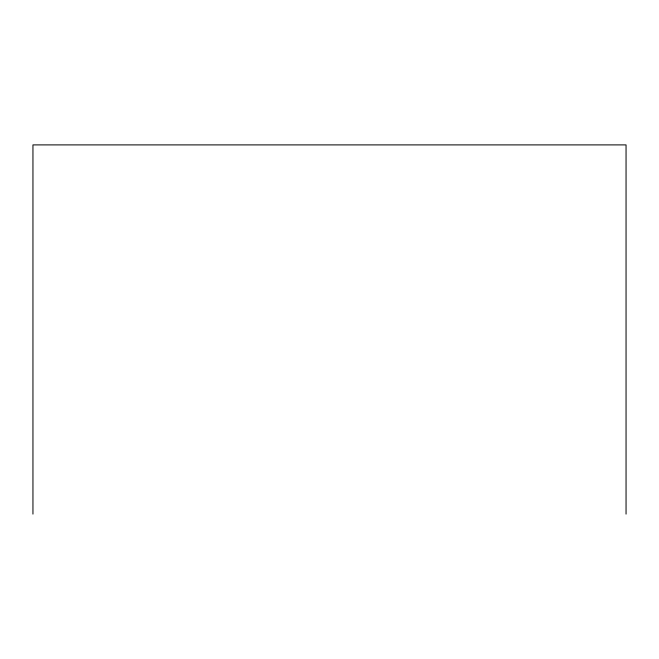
<?xml version="1.0" encoding="UTF-8"?>
<svg xmlns="http://www.w3.org/2000/svg" width="659" height="659" viewBox="0 0 659 659"><rect width="100%" height="100%" fill="white"/><g stroke="black" fill="none" stroke-linecap="round" stroke-linejoin="round"><path stroke-width="0.99" d="M626.05 514.102L626.05 144.898L32.95 144.898L32.95 514.102"/></g></svg>
